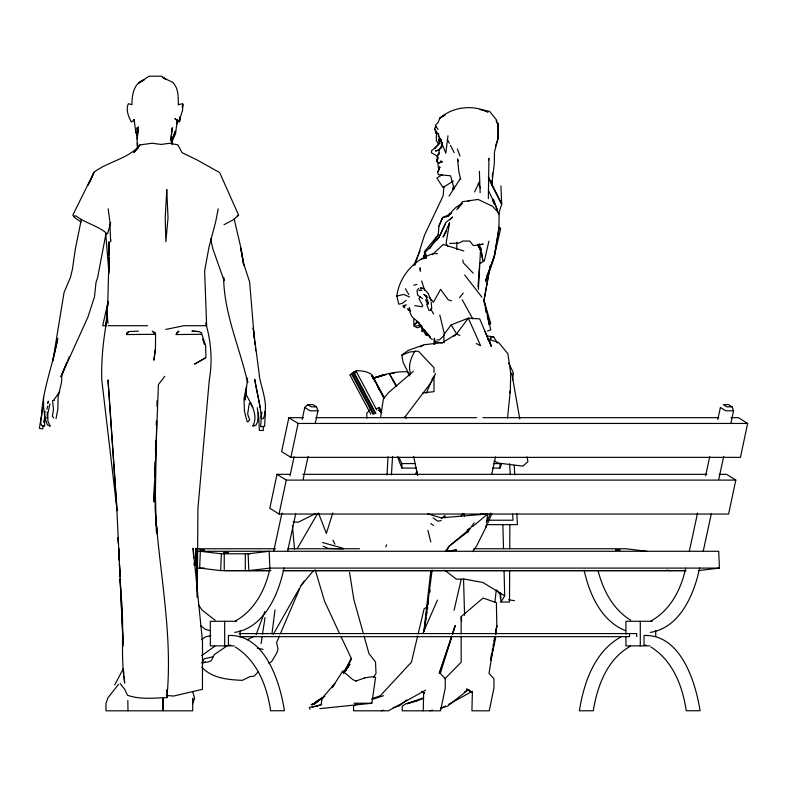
<?xml version="1.0" encoding="UTF-8"?>
<svg xmlns="http://www.w3.org/2000/svg" width="787" height="787" viewBox="0 0 787 787"><rect width="100%" height="100%" fill="white"/><g stroke="black" fill="none" stroke-linecap="round" stroke-linejoin="round"><path stroke-width="1.18" d="M156.367 531.855L155.265 489.652M434.001 376.107L433.981 391.66L422.904 392.89M434.011 372.517L434.011 367.726L418.389 351.13L409.633 351.996L401.842 355.144L403.072 362.286L409.26 374.76M509.651 570.496L509.504 602.035L500.965 602.035L500.63 593.546M509.76 548.657L509.868 524.398M480.129 192.628L479.391 171.3M110.672 239.386L110.642 241.747L109.865 221.659L108.153 208.84M197.271 597.422L197.921 508.648L209.293 379.914C212.647 360.997 211.113 341.263 205.673 323.024M488.353 198.58L488.934 158.246L488.422 160.479M436.48 131.35L436.313 140.568L438.802 144.552M156.731 421.202L155.098 507.979C159.141 571.214 173.091 634.096 166.883 697.636C153.75 697.99 140.106 699.761 127.445 695.236L124.936 689.687L120.204 683.628M157.006 406.545L157.125 400.426M192.677 700.538L192.717 698.285L192.717 710.809L105.96 710.809L105.96 703.421L107.947 697.764L118.571 684.287M507.546 417.976L510.33 390.608L510.694 372.969L507.881 353.776L498.771 342.65L489.435 339.482L491.245 346.241L484.949 331.396M176.927 120.805L176.849 124.11L177.518 120.716M423.239 710.809L423.662 692.914L421.773 691.635M495.79 633.378L495.849 631.135M154.498 482.382L153.918 501.949L158.413 384.538L164.798 376.304M154.645 477.493L155.118 461.595M155.452 450.587L155.737 440.799M156.22 424.901L156.328 421.232M496.026 120.814L498.24 123.707L497.738 139.692L495.357 146.372M456.716 249.43L456.942 242.248M438.428 137.046L438.546 133.593M434.168 344.401L434.375 338.341L434.375 344.322M109.009 257.585L107.839 300.211L105.999 325.71L107.376 311.14M197.134 559.685L197.478 551.284L718.718 551.284L719.407 568.096L698.374 570.614M220.685 570.614L221.373 553.802L200.341 551.284L199.652 568.096L220.685 570.614L270.925 570.614M137.282 148.851L137.518 143.254L137.804 148.517M478.407 289.419L480.532 249.754L477.552 244.354M387.037 474.945L387.991 456.765M180.213 116.781L179.948 121.031L179.033 122.044L174.842 118.64L177.754 120.716L176.681 119.899M391.434 474.846L392.546 456.45M438.92 153.868L439.156 149.924L442.314 144.395L441.566 146.844M247.148 421.724L244.442 411.345L244.029 398.655L246.4 386.555L245.239 399.983L247.551 378.222M488.294 177.252L491.727 185.122L492.062 180.331M492.308 176.741L492.554 173.15M177.341 119.594L175.56 133.849L171.832 141.158M434.778 148.231L431.522 150.71L431.502 152.816L437.257 156.17L437.238 159.977L437.887 158.866L436.608 160.4L437.68 162.407L436.706 160.784L437.729 158.335L437.316 155.905L438.103 157.764M478.004 286.862L479.598 265.396M44.79 413.805L44.593 426.161C37.619 426.731 42.498 416.667 41.681 413.077C43.305 387.44 53.368 363.476 57.736 338.341L52.562 361.656M477.837 244.865L480.513 249.991L477.847 244.718M137.656 135.443L138.404 126.973L137.017 137.804L137.243 145.32M429.722 248.781L438.202 234.811L438.969 226.056L442.55 217.566L448.57 214.881L449.83 213.09M155.246 349.507L153.898 360.23L155.442 349.251L155.59 334.288L126.697 334.554L126.835 332.94L128.507 331.593L138.374 331.101M449.347 224.905L449.525 222.947L443.071 237.133L446.731 230.965M107.829 306.281L108.173 302.641M444.016 186.263L443.111 195.874L424.537 235.077L414.926 265.239M496.007 634.243L496.823 625.763L496.381 602.675L483.1 598.051L461.143 616.674L461.162 633.889M494.915 602.173L496.253 590.014M423.898 631.302L430.853 570.575M512.563 379.944L513.38 372.782L508.658 363.043M43.147 425.698L42.764 428.925L39.35 428.384L42.862 407.41M491.727 185.122L494.384 162.781L494.452 152.009L498.397 137.105L498.073 124.356L496.735 122.477M447.98 135.787L445.786 153.209L438.487 134.892L434.729 129.048M271.948 633.899L274.997 609.925M472.584 551.657L476.588 546.05L485.963 527.201L486.277 524.801M486.74 521.201L487.674 513.99L441.005 517.816L427.656 513.813M423.986 631.784L432.161 569.936M424.223 631.292L426.141 617.923M426.495 615.493L427.016 611.843M427.371 609.413L427.715 606.984M428.069 604.554L428.59 600.904M429.81 592.395L430.164 589.965M319.827 708.634L371.858 703.244L375.606 677.223L370.874 676.81L364.037 678.06M380.692 416.795L383.387 398.763L388.611 392.536L413.323 371.316M261.068 643.677L262.15 636.575M262.504 634.214L265.012 617.647M439.648 167.582L439.746 166.952L439.077 169.313L439.746 166.952M52.945 360.357L64.032 292.616L70.456 277.28L72.414 269.321L75.326 249.154L81.356 219.327M261.953 412.073L261.117 417.356L262.405 418.851L263.448 418.359C268.682 404.902 262.219 391.08 259.631 377.671L253.188 327.894L254.358 338.735M495.062 636.486L489.012 673.436L493.951 678.65L493.951 688.084L489.229 710.809L471.925 710.809L472.357 692.914L466.691 689.097L472.485 692.55M495.456 634.106L496.823 625.763L495.485 632.915M486.76 279.68L494.531 255.991L498.86 229.725L499.135 213.484L492.564 206.283L478.093 199.445L462.441 201.698L456.804 209.736M449.525 222.947L446.091 243.301L447.872 246.449M484.841 305.218L483.985 300.418L490.163 266.144M487.478 331.071L490.773 329.851L483.985 300.418L490.163 266.242M441.861 142.732L440.75 140.627L441.084 139.742M497.817 126.107L498.24 123.707M105.96 233.709L97.627 277.536L96.024 282.297L94.479 296.837L87.898 317.141L60.894 376.717L66.885 362.158M490.586 659.132L491.698 653.18M492.15 650.79L492.593 648.409M493.036 646.029L493.479 643.638M493.931 641.257L494.816 636.486M56.044 418.517L57.835 409.171L58.11 396.845L61.484 382.571L61.907 374.917L66.954 362.512M107.514 316.443C103.618 337.348 101.12 358.557 101.779 379.914L117.115 510.763L108.016 379.914L116.879 509.671L123.215 643.313M442.451 144.208L442.294 144.995L441.212 143.805L442.117 142.25M182.289 107.248L182.663 103.717L178.246 104.661M218.206 208.84L215.717 221.659L208.929 247.492L204.63 270.984L206.637 325.71L183.863 325.71L165.713 329.448M43.619 422.471L44.702 417.12M303.585 417.671L288.849 417.671L281.638 451.6L290.885 457.365L740.439 457.365L747.65 423.436L738.403 417.671L731.034 417.671M290.521 474.335L277.004 474.335L269.793 508.274L279.041 514.039L728.605 514.039L735.815 480.1L726.568 474.335L719.2 474.335M290.885 457.365L298.096 423.436L288.849 417.671M279.041 514.039L286.252 480.1L277.004 474.335M491.708 474.571L495.476 457.021M49.945 403.898L47.81 413.834L47.918 421.202L50.102 426.072L47.348 424.891L44.928 417.877M270.039 568.184C265.662 589.168 254.732 610.25 235.431 620.953M273.66 551.392L281.962 513.006M290 475.83L294.141 456.637M302.178 419.461L304.776 407.459L307.756 404.646L313.01 404.646L316.463 406.849L317.968 410.794L315.371 422.786M283.999 567.948C278.706 594.215 264.324 627.77 234.713 632.404M287.629 551.146L295.666 513.96M303.182 479.175L308.111 456.381M685.644 568.184C681.276 589.168 670.347 610.25 651.036 620.953M689.274 551.392L697.577 513.006M705.614 475.83L709.756 456.637M717.793 419.461L720.39 407.459L725.634 410.794L733.582 410.794L730.985 422.786M699.613 567.948C694.321 594.215 679.938 627.77 650.328 632.404M703.244 551.146L711.281 513.96M718.797 479.175L723.725 456.381M490.754 660.401L495.653 637.873M108.144 301.372L102.713 325.71L106.265 325.71M454.079 610.309L461.212 579.36M488.894 241.196L484.31 260.999L480.168 263.271M417.631 636.053L411.434 662.162L380.337 695.698L371.7 698.895M418.192 633.683L424.104 608.764L427.174 606.944M180.213 116.82L179.436 120.057L182.495 110.436L183.037 104.976L182.535 104.1L182.741 105.281M406.259 300.27L402.334 303.369L398.812 304.215L396.835 296.069C399.452 275.962 414.316 259.336 433.617 253.532L437.582 253.709M176.721 123.205L177.311 120.844M487.724 273.099L485.648 281.254L494.285 255.991L500.699 228.466L499.007 227.148L494.285 255.991L485.648 280.89L494.531 255.991M439.559 167.936C437.966 168.91 437.582 164.591 438.457 162.958L442.176 161.522L440.563 160.951M509.701 392.988L510.33 390.608M173.74 135.472L172.56 138.384L175.265 131.262L171.596 143.175L170.946 138.886L172.215 127.71L171.025 139.083L172.363 144.277L170.71 137.804L172.491 144.631M110.701 222.593L107.622 233.621L105.547 233.611M435.014 343.949L435.654 341.706L434.375 339.404M46.836 409.368L47.791 406.023M372.753 378.636C374.041 375.271 369.929 373.186 367.342 372.29A78.356 28.165 -27.2 0 0 360.771 370.874L355.803 370.608L376.776 410.047M452.781 633.466L455.152 625.763L452.436 633.899M44.515 413.598L45.223 411.326M47.682 403.377L48.391 401.104L47.722 403.121M451.895 636.23L440.327 673.436L445.255 678.65L445.255 688.084L440.543 710.809L402.236 710.809L402.236 706.106L405.846 703.755L417.592 700.519L407.154 703.755L423.632 697.695M452.623 633.899L455.152 625.763M332.803 512.986L326.369 533.399L318.499 513.085M452.584 189.087L453.656 185.742M498.456 214.231L501.713 204.236L500.906 185.939M441.773 142.408L440.75 140.627M451.659 636.23L439.235 673.436L451.423 637.873M176.859 123.716L178 120.322M432.85 377.809L426.318 393.225M492.623 468.078L499.981 468.078L501.683 463.543M256.149 634.499L264.816 611.637M192.402 703.971L194.645 698.285L192.717 691.714M67.869 360.249L69.246 356.865M88.144 185.25L94.027 172.215C108.114 161.424 128.566 158.836 140.037 144.877L152.196 143.264L161.158 144.434L169.697 143.264L177.951 144.877L182.023 152.678L196.907 159.859L219.652 172.589L238.648 215.205L237.261 215.972M454.207 188.88L450.577 175.786L438.398 174.675L437.592 172.097L439.284 168.634M438.969 226.056L442.55 217.566L448.57 216.297L452.348 210.926L456.037 207.247L461.526 203.941M89.777 182.181L94.027 172.215L72.797 215.195L74.676 217.635L81.12 222.023M201.088 334.554L201.777 332.94L199.042 331.583L191.92 331.101L198.354 331.593M279.444 635.926L276.581 642.615L277.988 648.872L276.994 652.571L271.79 661.405L268.928 663.264M280.388 633.692L300.9 585.715L304.185 581.18M485.963 527.201L491.836 513.763M423.012 331.868L421.94 331.179L423.445 329.714L424.832 330.747M415.438 474.561L416.844 471.354L417.474 474.581M422.796 633.505L437.454 600.107M413.706 265.189L420.081 250.935M486.228 522.843L490.596 513.094M258.303 412.703L257.615 421.586L255.893 425.373L252.893 425.905C258.716 415.024 250.679 403.16 245.633 393.716M385.748 546.837L386.653 544.879M474.659 191.89L479.273 181.945M346.664 668.242L351.307 658.355L341.046 636.752M123.264 668.783L114.754 684.818M347.785 666.205L351.464 658.63L343.26 673.003M435.545 373.609L431.266 382.266L405.275 416.579M445.235 224.374L439.067 237.153L436.834 240.074M447.469 549.356L449.102 546.227L469.8 528.933M273.296 634.322L299.099 588.883M297.26 548.578L317.781 513.203M500.965 602.035L504.703 595.838L504.054 570.408M126.697 334.554L128.655 331.583M345.778 669.885L342.335 671.793C347.884 673.583 350.52 679.771 356.373 681.04M439.048 152.993L437.385 155.649L438.998 154.38M415.093 350.904C410.666 357.77 407.892 366.339 410.627 374.366M342.748 671.114L332.134 687.71L334.77 683.578L323.969 696.082L321.765 700.096L321.126 704.985L315.223 706.205M449.092 196.061L460.434 178.492L460.651 179.466L458.851 171.674L457.542 158.994L458.546 161.187M344.47 672.226L349.772 664.258L343.673 672.964M373.668 676.958L376.019 673.475L375.507 661.887L369.014 653.771L364.056 636.014M344.253 672.344L349.772 664.258L343.762 672.895M437.592 172.097L438.871 170.267M59.782 391.503L53.614 400.298L54.283 400.455M467.134 531.205L469.229 528.225M445.422 551.343L456.401 550.024L445.422 551.343L449.102 546.227L467.832 531.815L474.138 522.893M438.477 144.582L434.68 148.369L439.451 143.234L438.871 139.083L439.451 143.234M453.961 336.275L456.608 333.914L468.304 318.135L479.726 318.902L491.245 346.241M418.605 288.416L417.041 290.531L417.631 295.145L422.56 298.598M476.233 343.545L480.591 345.68L468.304 318.135L451.158 324.913L443.681 334.819L444.134 342.699M460.759 516.439L462.972 513.557M439.156 149.924L435.644 150.956L439.156 149.924L440.966 147.622M140.037 144.877L133.928 152.639L137.882 147.877M459.549 297.712L463.228 293.089M438.202 234.811L424.331 251.742L424.842 257.713M300.9 585.715L313.56 570.486M436.254 126.294L434.808 128.015L435.85 133.377M420.425 296.807L418.92 298.568L422.845 305.897M458.162 208.093L462.441 203.272M424.724 254.742L423.504 256.08L423.75 258.087L423.465 256.09L424.685 254.752L423.504 256.08L423.701 258.303M369.644 410.057L366.722 413.342L366.949 418.163M247.807 421.921L249.646 419.953L247.659 414.001L249.282 403.495L250.846 402.934L250.177 402.826L252.794 407.302M444.93 678.728L461.202 662.162L461.162 636.349M449.839 219.898L452.643 217.015L445.806 222.544L439.067 237.153L425.403 252.214L425.944 258.047M258.166 671.96L254.004 676.23L250.04 676.604L242.327 680.361C228.053 679.712 212.057 678.355 201.757 667.13M444.478 335.046L439.48 339.866L436.874 339.915M432.319 254.703L443.258 244.442L463.799 250.955M322.768 697.459L316.315 702.939M134.085 119.594L134.498 122.015L134.193 119.899L131.37 122.044C128.566 116.929 125.497 109.304 128.379 103.717L132 104.661C131.803 95.207 133.721 83.137 144.06 79.762M441.33 518.623L444.803 515.564L445.226 517.738M472.623 526.572L487.674 513.99M427.656 303.32L426.662 304.146L428.069 307.983L429.053 310.452L430.292 310.314L431.748 308.602L431.187 301.982M323.516 696.889L314.505 702.958M406.672 699.977L399.009 706.057L393.136 707.641M469.564 690.101L467.822 690.101L447.695 706.057L440.641 707.956M176.544 332.95L178.954 331.111L175.865 334.554L201.865 334.288L205.604 345.385L205.948 357.692L194.576 364.115L205.171 357.947M449.741 214.398L451.679 212.913M401.842 355.144L408.099 350.461L424.065 344.745L442.461 342.63L456.608 333.914L459.883 335.518M442.048 142.358L441.123 143.047L441.763 142.801M201.551 639.634L205.446 636.85L210.837 635.729M201.649 655.61L214.831 646.196M621.061 636.85C594.46 651.479 583.915 682.526 579.37 710.809L593.29 710.75C597.303 685.89 607.2 659.004 630.446 646.196M227.177 645.793L214.231 654.646L211.359 660.637L208.84 661.798L201.993 662.959M324.942 696.269L315.892 701.797M357.15 703.755L353.55 706.106L353.55 710.809L388.434 710.809L425.737 690.101M440.622 140.696L441.271 140.283M442.314 174.606L436.942 177.99L442.953 187.532L453.312 181.01M144.06 79.871L138.965 82.969L149.018 76.191L161.473 76.191L166.303 79.517L163.184 77.883M440.317 709.028L445.649 706.077M448.846 704.296L472.289 691.281M464.674 691.822L467.822 690.101M420.219 346.87L423.121 345.326M224.039 224.708L233.798 219.534L238.461 215.254L237.379 215.608M376.156 408.837L379.314 407.558L381.715 412.388M315.223 513.734L298.362 522.165L293.148 522.007M247 639.742L254.624 636.152M313.501 703.962L311.839 704.719L312.901 704.768M421.468 326.182L417.484 327.835L413.893 326.123L413.755 319.473M374.779 377.681L382.816 374.937L392.516 372.822A79.349 28.519 -27.2 0 1 402.009 371.769L407.371 371.7L409.633 375.96M468.029 201.256L470.262 200.4M314.121 703.48L311.131 704.621L313.344 704.267M487.812 339.699L491.167 338.528L490.508 336.984L493.636 336.866L497.423 343.073M213.552 656.653L204.187 658.788L202.033 662.988L205.456 661.956M252.893 425.905L254.693 425.285M355.813 681.011L364.519 678.06M316.354 701.611L318.007 701.06M372.29 699.407L383.584 695.698M416.441 700.892L422.098 699.033M374.799 377.829L379.698 376.432M488.658 324.441L490.773 323.772L483.985 300.418M440.386 162.358L438.457 162.958L442.314 161.945M321.765 704.149L317.338 706.087L312.144 707.07L312.872 707.11M381.38 710.809L383.731 710.169M430.066 710.809L432.417 710.169M382.728 375.232L374.789 377.721L382.58 375.615M382.708 375.301L374.799 377.74L382.63 375.488M421.173 259.218L424.587 258.343M314.534 704.05L313.324 704.355L314.19 704.395M413.716 285.179L416.923 284.432M396.835 296.069L403.239 294.564M480.444 513.96L482.716 513.439M383.751 375.005L385.787 374.543M383.722 375.084L385.748 374.642M312.862 706.696L309.33 707.424L310.029 709.303M441.212 520.532L437.72 521.161L433.155 517.905M420.051 325.336L420.838 325.208L421.891 327.195L421.015 325.68L419.284 325.375M269.852 568.096L248.82 570.614L248.131 553.802L269.164 551.284L269.852 568.096L719.407 568.096M351.769 374.464L349.812 374.681L370.805 414.178M416.333 325.907L420.838 325.208L424.724 331.632M409.988 309.448L408.394 309.094M354.189 373.343L351.356 373.569L372.999 414.267M354.927 372.841L352.153 373.008L374.061 414.228M355.999 372.123L353.304 372.231L375.133 413.273M481.988 244.186L483.218 244.147L473.459 245.652L469.691 241.048L462.667 241.048L459.028 243.124L449.672 243.409M419.992 326.526L421.212 326.487M356.432 371.848L353.776 371.917L375.852 413.441M409.929 312.439L411.847 316.561L418.792 322.749L419.156 323.516L417.021 321.224L423.445 329.714L425.777 335.144L429.063 335.528M74.224 215.972L76.093 215.972C85.281 223.075 97.204 225.564 106.127 232.844M108.134 325.71L147.553 325.71M316.463 406.849L311.219 406.849L307.756 404.646M732.077 406.849L726.834 406.849L723.371 404.646L728.614 404.646L732.077 406.849L733.582 410.794M317.968 410.794L310.019 410.794L304.776 407.459M315.872 417.671L476.774 417.671M482.923 417.671L718.747 417.671M298.096 423.436L747.65 423.436M398.812 457.158L401.872 463.573L415.359 463.573M493.852 463.573L499.981 463.573L499.981 468.078M397.543 456.745L401.872 468.078L416.589 468.078M302.798 474.335L706.913 474.335M286.252 480.1L735.815 480.1M488.638 520.227L513.016 520.227L512.642 514.088M486.917 524.634L517.413 524.634L516.833 513.724M196.976 548.765L275.588 548.765M287.865 548.765L359.462 548.765M473.695 548.765L626.009 548.765L647.042 551.284M221.373 553.802L250.236 553.802M196.789 568.096L204.571 568.096M283.212 570.614L686.097 570.614M269.882 570.654L224.236 570.654L224.236 553.802M283.192 570.654L685.507 570.654M236.553 621.277L210.316 621.277L210.316 645.871L234.182 645.871M652.167 621.277L625.931 621.277L625.931 634.165M239.169 633.574L636.703 633.574L636.703 636.663M239.169 636.663L629.521 636.663L629.521 633.574M230.699 645.183L228.427 645.183L228.427 635.493C264.983 634.017 279.956 681.719 284.441 710.75L270.6 710.75C267.049 686.294 257.152 660.431 235.185 646.963M646.314 645.183L644.041 645.183L644.041 635.493C680.588 634.017 695.57 681.719 700.056 710.75L686.215 710.75C682.663 686.294 672.767 660.431 650.8 646.963M649.796 645.871L625.931 645.871L625.931 636.506M353.973 703.244L371.858 703.244M167.11 695.541L173.612 696.042L202.436 689.314L202.495 641.415L193.09 548.224L193.7 558.042M343.555 548.854L328.366 548.45L323.123 546.237M666.737 570.191L670.249 570.614M409.151 310.491L408.207 310.363L408.61 309.389L410.519 311.091M493.636 336.866L487.547 336.01M414.779 305.641L422.324 306.782M508.599 599.783L514.452 600.678M419.018 325.336L421.015 325.68M480.08 109.619L489.612 111.37L496.882 120.441M435.654 341.706L442.274 342.984M257.418 648.193L263.045 649.364M422.501 288.455L420.327 287.983L423.613 288.386L428.344 293.59L430.843 300.496M484.733 111.193L488.147 111.99C472.672 104.592 453.007 106.707 439.943 118.03L438.113 122.359L435.359 125.497L438.064 129.452M625.596 630.633C601.416 621.356 589.306 594.047 584.121 570.162M209.981 630.633L205.515 629.452L200.715 625.714M322.483 542.528L342.532 548.077M451.472 300.86L448.177 299.749L440.572 289.36L433.421 302.238L429.171 296.876M163.116 77.726L172.717 82.34C178.826 88.429 178.049 96.978 178.452 104.828M404.813 307.845L403.672 307.235L406.161 304.766L402.796 305.995L403.18 306.418M432.338 339.364L430.882 338.715L428.836 335.164L430.292 337.515L423.918 329.723L428.866 335.046M403.564 294.338L409.496 297.004M493.99 460.936L498.328 463.081L522.912 466.13L527.92 461.654L527.015 456.903M421.93 691.566L424.724 693.032L421.842 691.35M407.41 308.858L409.506 310.019M155.541 332.95L152.206 331.111L155.393 334.554M466.691 689.097L472.456 692.471M504.703 595.838L482.933 582.508L464.586 579.143L456.332 579.143L444.753 570.201M409.545 310.314L408.63 309.832L410.499 311.632M404.439 416.982L406.21 418.212M430.774 523.552L433.519 525.509M49.502 425.629L50.102 426.072M630.692 620.186C612.975 609.463 602.999 590.063 598.041 570.575M215.077 620.186L202.072 610.063L198.658 605.134M438.349 163.243L436.706 160.784M441.192 140.991L440.995 141.375M425.236 333.786L427.233 335.577M378.655 407.587L380.78 410.106M427.075 297.338L424.065 294.446L427.075 297.338L425.737 295.469L428.256 304.057L427.469 299.581M371.572 376.088L372.379 376.884M473.223 273.187L463.307 262.789L462.776 260.005M381.134 412.585L378.734 409.899L381.065 412.693M371.739 375.999L372.822 377.721M418.664 322.65L421.793 327.569L421.94 331.179M53.752 417.986L52.345 416.215L53.496 409.476L52.581 400.475M496.774 590.27L499.656 593.988M464.714 274.968L481.91 297.201M371.995 375.881L375.478 382.108M372.094 375.842L384.056 398.104M451.158 324.913L456.608 333.914M396.727 386.092L389.211 373.432L396.127 386.447M405.403 288.701L408.787 294.535M425.482 299.847L427.803 303.9M430.705 308.966L433.598 314.033M477.62 244.639L480.532 249.754M462.205 299.729L472.869 319.01M372.507 375.655L384.381 397.976M376.609 384.243L383.987 398.114M378.144 387.489L379.275 389.624M447.685 140.145L449.338 143.273M450.43 145.359L454.227 152.727M137.332 135.935L135.639 131.262L134.193 119.899M492.288 186.185L501.713 204.236L488.481 177.065M440.002 138.246L441.104 140.342M478.26 183.676L480.424 187.896M333.009 540.207L334.898 544.151M339.502 633.505L324.529 601.12L315.134 569.64M488.412 190.415L497.433 209.608M492.377 199.987L494.305 204.325M137.41 135.334L135.639 131.262L136.938 135.472M478.299 244.668L480.513 249.991M457.375 148.959L459.962 156.052M493.498 199.16L498.161 213.011M202.584 338.99L204.443 344.529M234.123 218.727L241.117 248.84L243.783 265.534L240.714 248.023L243.813 264.107L249.636 282.021L254.24 337.613M421.714 280.949L424.577 290.334M363.397 633.653L353.816 599.33L349.546 572.365M372.635 376.766L372.89 377.691M427.912 530.349L430.774 541.879M439.835 315.164L444.35 333.826M409.378 307.491L409.712 308.917M487.301 316.108L489.111 323.742M372.694 376.747L372.92 377.681M210.552 238.461L212.844 248.771L224.029 280.516L223.616 277.457M463.976 513.793L464.487 516.193M467.321 529.415L467.832 531.815M413.578 456.322L417.641 475.525M260.123 407.509L254.713 379.275C256.867 394.926 262.956 410.627 260.527 426.613L264.58 426.436L265.249 414.877L264.806 411.463M479.44 243.763L482.844 260.635L481.664 252.538M519.754 418.861L511.757 373.097M247.462 380.967L247.767 382.61L245.957 375.576C237.802 343.093 223.961 311.298 223.626 277.358M166.451 689.943L167.572 695.856L166.883 697.636L166.441 694.203M485.264 307.609L486.11 312.409M257.26 407.656L258.766 417.769L259.346 430.381L263.301 430.499L263.252 426.357M480.985 247.915L481.329 250.227M123.402 669.845L123.943 674.105M425.915 257.831L425.383 253.65L425.934 258.097M137.332 129.944L137.076 127.71L137.332 139.083M254.624 341.145L255.018 344.814M255.411 348.366L255.677 350.815M461.143 616.674L461.615 621.327M425.59 254.152L425.944 257.615M155.482 515.633L157.252 533.881L155.482 515.701M292.42 525.529L294.525 549.198M107.032 312.193L107.947 323.457M420.288 270.197L420.101 267.787L420.356 271.397M124.218 676.24L124.661 683.057C120.145 653.761 124.73 624.121 120.932 594.667M194.005 562.941L194.153 565.391M509.612 463.809L510.271 474.846M108.98 273.414L105.792 234.654M467.567 530.212L467.704 532.543M514.216 465.245L514.737 474.945M118.699 548.46L119.221 559.4M119.457 564.269L119.988 575.208M120.165 578.858L120.814 592.227M118.68 548.509L119.25 560.718M119.417 564.377L119.988 576.586M120.106 579.025L123.166 646.107M197.419 597.274L195.806 548.224L195.983 565.391M500.207 592.454L500.394 598.523M463.533 578.543L464.586 615.316M47.23 412.054L47.387 417.71L45.036 418.448L43.629 407.666L43.521 397.317M502.873 524.388L503.493 548.608M425.295 254.073L425.373 257.674M127.819 700.538L127.996 710.809M108.999 255.145L108.94 241.747L109.039 270.984M163.027 699.407L163.047 710.809L163.076 698.285M655.728 630.643L655.728 636.506M640.293 621.277L640.293 645.871M442.55 217.566L442.55 219.12M401.872 463.573L401.872 468.078M245.318 553.802L245.318 570.654M240.124 630.643L240.124 636.506M224.679 621.277L224.679 645.871M392.123 373.52A79.33 28.499 -27.1 0 1 394.248 373.264M414.621 324.677L414.552 326.084L414.769 324.283L417.484 321.598L414.621 324.677M166.775 189.726L165.231 217.842L165.86 241.747L168.015 217.842L166.775 189.726M441.773 145.802L441.487 147.759L441.773 145.802M315.371 702.801L313.639 704.011L315.371 702.801M419.53 290.246L418.969 290.61L421.901 290.314L419.53 290.246M444.98 114.951L439.943 118.03L444.98 114.951M200.036 549.857L204.286 550.123L200.036 549.857M223.931 552.376L228.181 552.641L223.931 552.376M615.65 549.857L619.9 550.123L615.65 549.857M118.463 543.601L118.168 537.521L118.453 543.62"/></g></svg>
